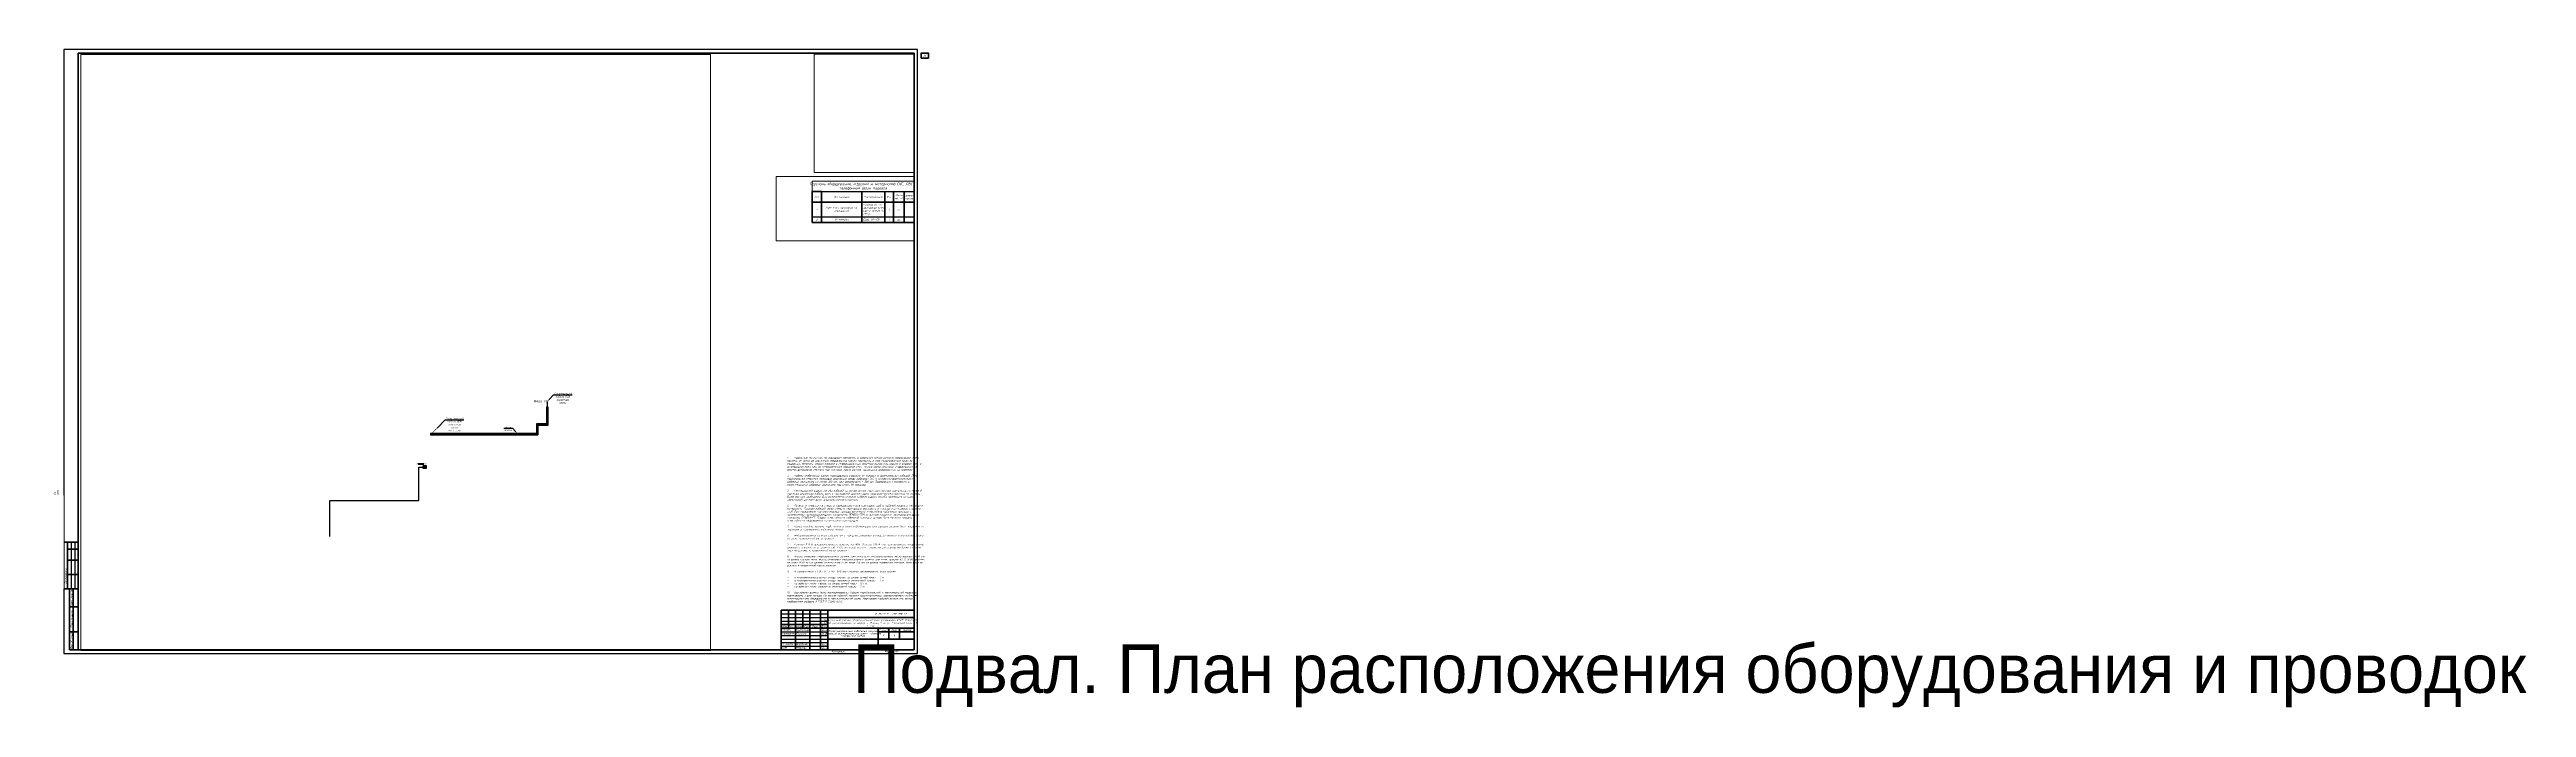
# Paper-space layout '04 План расположения оборудования и кабельных трасс в подвале.' of a CAD drawing. Extents: x -20 to 3430, y -75 to 841.
# The model-space entities are those that its viewports show. They can reach past a viewport. Long polylines and large blocks are cut down to what shows.
import ezdxf
from ezdxf import colors
from ezdxf.entities.mleader import LeaderData, LeaderLine
from ezdxf.enums import TextEntityAlignment as Align
from ezdxf.math import Vec2, Vec3

# ---------------------------------------------------------------- set-up
doc = ezdxf.new("R2018")
doc.units = 0
doc.header["$LTSCALE"] = 100
doc.set_wipeout_variables(frame=1)
doc.layers.get('Defpoints').update_dxf_attribs({"color": 42})
for name, color, linetype, lineweight in [('13_АПС_кабели', 1, 'Continuous', 30), ('АП_АСУ_ОсновнаяТолстая', 7, 'Continuous', 30), ('СС_СКК_Лоток', 170, 'Continuous', 30), ('СС_СКС_Кабель', 6, 'Continuous', 30), ('СС_СКС_Оборудование', 6, 'Continuous', 30), ('СС_Схема', 7, 'Continuous', 30)]:
    doc.layers.add(name, color=color, linetype=linetype, lineweight=lineweight)
doc.styles.add('1ISOCPEUR', font='isocpeui.ttf', dxfattribs={"height": 250})
doc.styles.add('ISOCPEUR', font='isocpeui.ttf', dxfattribs={"height": 2.5})
doc.styles.get("Standard").update_dxf_attribs({"font": 'arial.ttf'})

# ---------------------------------------------------------------- blocks, each defined once
blk = doc.blocks.new('*U266')
at = {"linetype": 'Continuous', "lineweight": 25}
for p, q in [((1189, 841), (0, 841)), ((0, 841), (0, 0)), ((1189, 0), (1189, 841)), ((10, 155), (10, 90)), ((15, 155), (15, 90)), ((999, 55), (1064, 55)), ((999, 50), (1064, 50)), ((999, 45), (1064, 45)), ((0, 0), (1189, 0)), ((999, 30), (1064, 30)), ((999, 25), (1064, 25)), ((999, 20), (1064, 20)), ((999, 15), (1064, 15)), ((999, 10), (1064, 10))]:
    blk.add_line(p, q, dxfattribs=at)
at = {"linetype": 'Continuous', "lineweight": 60}
for p, q in [((1184, 836), (20, 836)), ((20, 836), (20, 5)), ((1184, 5), (1184, 836)), ((20, 155), (0, 155)), ((5, 155), (5, 90)), ((20, 145), (5, 145)), ((20, 130), (5, 130)), ((20, 110), (5, 110)), ((20, 90), (0, 90)), ((8, 90), (8, 5)), ((13, 90), (13, 5)), ((8, 65), (20, 65)), ((999, 60), (1184, 60)), ((999, 5), (999, 60)), ((999, 40), (1064, 40)), ((999, 35), (1184, 35)), ((1009, 60), (1009, 35)), ((1019, 60), (1019, 5)), ((1029, 60), (1029, 35)), ((1039, 60), (1039, 5)), ((1054, 60), (1054, 5)), ((1064, 5), (1064, 60)), ((1064, 50), (1184, 50)), ((1134, 35), (1134, 5)), ((1149, 35), (1149, 20)), ((1164, 35), (1164, 20)), ((1184, 5), (1184, 60)), ((8, 30), (20, 30)), ((8, 5), (20, 5)), ((20, 5), (1184, 5)), ((1064, 20), (1184, 20)), ((1134, 30), (1184, 30))]:
    blk.add_line(p, q, dxfattribs=at)
at = {"linetype": 'Continuous', "lineweight": 40}
blk.add_line((1134, 5), (1134, 35), dxfattribs=at)
at = {"lineweight": 60}
blk.add_lwpolyline([(1194, 829), (1204, 829), (1204, 836), (1194, 836)], close=True, dxfattribs=at)
at = {"linetype": 'Continuous', "rotation": 90, "style": '1ISOCPEUR'}
for s, insert, char_height, width, attachment_point in [('20_Главный_специалист_ВК', (-12.5, 176), 2.5, 19, 4), ('01.26', (-12.5, 215), 2.5, 10, 5), ('21_Главный_специалист_ЭОМ', (-7.5, 176), 2.5, 19, 4), ('01.26', (-7.5, 215), 2.5, 10, 5), ('01.26', (-2.5, 215), 2.5, 10, 5), ('Согласовано', (-17.5, 172.5), 3, 35, 5), ('Гл. спец ВК', (-12.5, 156), 2.5, 19, 4), ('01.26', (-12.5, 150), 2.5, 10, 5), ('Гл. спец ЭОМ', (-7.5, 156), 2.5, 19, 4), ('19_Главный_конструктор', (-7.5, 111), 2.5, 19, 4), ('01.26', (-7.5, 150), 2.5, 10, 5), ('18_Главный_специалист_ОВ', (-2.5, 111), 2.5, 19, 4), ('01.26', (-2.5, 150), 2.5, 10, 5), ('17_ГАП', (-12.5, 111), 2.5, 19, 4), ('Гл. констр. ', (-7.5, 91), 2.5, 19, 4), ('Гл. спец ОВ', (-2.5, 91), 2.5, 19, 4), ('Согласовано', (2.5, 107.5), 2.5, 35, 5), ('ГАП', (-12.5, 91), 2.5, 19, 4), ('Взам. инв. №', (10.5, 77.5), 2.5, 25, 5), ('Подп. и дата', (10.5, 47.5), 2.5, 35, 5), ('Инв. № подл.', (10.5, 17.5), 2.5, 25, 5)]:
    blk.add_mtext(s, dxfattribs=dict(at, insert=insert, char_height=char_height, width=width, attachment_point=attachment_point))
at = {"char_height": 2.5, "attachment_point": 5, "style": '1ISOCPEUR'}
for s, insert, width in [('Изм.', (1004, 37.5), 10), ('Кол.уч', (1014, 37.5), 10), ('Лист', (1024, 37.5), 10), ('№док', (1034, 37.5), 10), ('Подп.', (1046.5, 37.5), 15), ('Дата', (1059, 37.5), 10), ('Стадия', (1141.5, 32.5), 15), ('Лист', (1156.5, 32.5), 15), ('Листов', (1174, 32.5), 20)]:
    blk.add_mtext(s, dxfattribs=dict(at, insert=insert, width=width))
at = {"linetype": 'Continuous', "char_height": 2.5, "style": '1ISOCPEUR'}
for s, insert, width, attachment_point in [('Капитальный ремонт общеобразовательного учреждения (ГБОУ «Школа № 429»), расположенного по адресу: г. Москва, 5-ая ул. Соколиной Горы д.14 1 этап', (1124, 42.5), 120, 5), ('16-25//Г-Р – СКС-ЛВС.ТФ', (1174, 55), 110, 6), ('Разраб.', (1000, 32.5), 19, 4), ('Проверил', (1000, 27.5), 19, 4), ('Н. контр.', (1000, 12.5), 19, 4), ('ГИП', (1000, 7.5), 19, 4), ('Силантьев', (1020, 32.5), 19, 4), ('Поляков', (1020, 27.5), 19, 4), ('Воробьев', (1020, 12.5), 19, 4), ('Маркова', (1020, 7.5), 19, 4), ('06.26', (1055.3, 32.5), 10, 4), ('06.26', (1055.3, 27.5), 10, 4), ('06.26', (1055.3, 12.5), 10, 4), ('06.26', (1055.3, 7.4), 10, 4), ('Копировал', (1078.5, 2.5), 25, 5), ('Р', (1141.5, 25), 15, 5), ('Формат', (1149.5, 2.5), 16, 5)]:
    blk.add_mtext(s, dxfattribs=dict(at, insert=insert, width=width, attachment_point=attachment_point))
at = {"linetype": 'Continuous', "insert": (1099, 27.5), "char_height": 2.5, "width": 70, "attachment_point": 5, "line_spacing_factor": 0.8, "style": '1ISOCPEUR'}
blk.add_mtext('«Структурированные кабельные системы. Локально-вычислительные сети», «Система телефонной связи»', dxfattribs=at)
at = {"style": '1ISOCPEUR'}
for tag, p in [('Сквозная_нумерация', (1199, 832.5)), ('Форма3_номер_листа', (1156.5, 25)), ('Форма3_количество_листов', (1174, 25))]:
    blk.add_attdef(tag, text='', height=2.5, dxfattribs=at).set_placement(p, align=Align.MIDDLE_CENTER)
blk.add_attdef('Форма3_дополнительный_шифр', text='', height=2.5, dxfattribs=at).set_placement((1174, 55), align=Align.MIDDLE_LEFT)
at = {"lineweight": 30, "flags": 104}
blk.add_attdef('Форма3_наименование_чертежа', text='', height=2.5, dxfattribs=at).set_placement((1099, 12.5), align=Align.MIDDLE_CENTER)
at = {"style": '1ISOCPEUR', "flags": 8}
blk.add_attdef('Формат', (1157.5, 1.5), '', height=2.5, dxfattribs=at)
blk.add_wipeout([(-20, 220), (-0.5, 220), (-0.5, 90), (-20, 90)])
blk = doc.blocks.new('*U65')
blk.add_hatch(color=256).paths.add_polyline_path([(-0.7, -0.7, 1), (0.7, 0.7, 1)])
at = {"const_width": 0.5}
blk.add_lwpolyline([(0.5, 0.5), (6.4, 6.4)], dxfattribs=at)
blk.add_lwpolyline([(8.5, 8.5, 0, 1.5, 0), (6.4, 6.4, 2, 2, 0)], format="xyseb")
blk = doc.blocks.new('подвал лоток')
at = {"layer": 'СС_СКК_Лоток'}
for p, q in [((208754, -99849), (207340, -99849)), ((207340, -99849), (207340, -101189)), ((207600, -100049), (207600, -99849)), ((208694, -99849), (208694, -100049)), ((208754, -97471), (208754, -99849)), ((208754, -97471), (208954, -97471)), ((208754, -99788), (208954, -99788)), ((208954, -97471), (208954, -100049)), ((207340, -101189), (192570, -101189)), ((192570, -101189), (192570, -101389)), ((192570, -101389), (207540, -101389)), ((207540, -100121), (207340, -100121)), ((207540, -100049), (207540, -101389)), ((208954, -100049), (207540, -100049))]:
    blk.add_line(p, q, dxfattribs=at)
blk = doc.blocks.new('_None')
blk = doc.blocks.new('панель приема видеодомофона')
blk.add_wipeout([(0, 10), (7, 10), (7, 0), (0, 0)])
at = {"true_color": 0xffffff, "transparency": 33554687}
h = blk.add_hatch(color=7, dxfattribs=at)
h.dxf.hatch_style = 1
h.paths.add_polyline_path([(7, 10), (3.5, 10), (0, 10), (0, 5), (0, 0), (3.5, 0), (7, 0), (7, 5)])
h.paths.add_polyline_path([(3.1, 8.8), (3.1, 1.7), (0.8, 1.7), (0.8, 8.8)], flags=16)
h.paths.add_polyline_path([(3.6, 8.8), (6.6, 8.8), (6.6, 5.6), (3.6, 5.6)], flags=16)
h.paths.add_polyline_path([(4.5, 4.2, -1), (4, 4.2, -1)], flags=16)
h.paths.add_polyline_path([(5.4, 4.2, -1), (4.9, 4.2, -1)], flags=16)
h.paths.add_polyline_path([(6.4, 4.2, -1), (5.8, 4.2, -1)], flags=16)
h.paths.add_polyline_path([(4.5, 3.2, -1), (4, 3.2, -1)], flags=16)
h.paths.add_polyline_path([(5.4, 3.2, -1), (4.9, 3.2, -1)], flags=16)
h.paths.add_polyline_path([(6.4, 3.2, -1), (5.8, 3.2, -1)], flags=16)
h.paths.add_polyline_path([(4.5, 2.2, -1), (4, 2.2, -1)], flags=16)
h.paths.add_polyline_path([(5.4, 2.2, -1), (4.9, 2.2, -1)], flags=16)
h.paths.add_polyline_path([(6.4, 2.2, -1), (5.8, 2.2, -1)], flags=16)
h = blk.add_hatch(color=7, dxfattribs=at)
h.dxf.hatch_style = 1
h.paths.add_polyline_path([(3.1, 8.8), (0.8, 8.8), (0.8, 1.7), (3.1, 1.7)])
h.paths.add_polyline_path([(6.6, 8.8), (3.6, 8.8), (3.6, 5.6), (6.6, 5.6)])
h = blk.add_hatch(color=0)
h.dxf.hatch_style = 1
h.paths.add_polyline_path([(4, 4.2, 1), (4.5, 4.2, 1)])
h = blk.add_hatch(color=0)
h.dxf.hatch_style = 1
h.paths.add_polyline_path([(4, 3.2, 1), (4.5, 3.2, 1)])
h = blk.add_hatch(color=0)
h.dxf.hatch_style = 1
h.paths.add_polyline_path([(4, 2.2, 1), (4.5, 2.2, 1)])
h = blk.add_hatch(color=0)
h.dxf.hatch_style = 1
h.paths.add_polyline_path([(4.9, 4.2, 1), (5.4, 4.2, 1)])
h = blk.add_hatch(color=0)
h.dxf.hatch_style = 1
h.paths.add_polyline_path([(4.9, 3.2, 1), (5.4, 3.2, 1)])
h = blk.add_hatch(color=0)
h.dxf.hatch_style = 1
h.paths.add_polyline_path([(4.9, 2.2, 1), (5.4, 2.2, 1)])
h = blk.add_hatch(color=0)
h.dxf.hatch_style = 1
h.paths.add_polyline_path([(5.8, 4.2, 1), (6.4, 4.2, 1)])
h = blk.add_hatch(color=0)
h.dxf.hatch_style = 1
h.paths.add_polyline_path([(5.8, 3.2, 1), (6.4, 3.2, 1)])
h = blk.add_hatch(color=0)
h.dxf.hatch_style = 1
h.paths.add_polyline_path([(5.8, 2.2, 1), (6.4, 2.2, 1)])
at = {"color": 0, "lineweight": 30}
blk.add_lwpolyline([(0, 0), (3.5, 0), (7, 0), (7, 5), (7, 10), (3.5, 10), (0, 10), (0, 5)], close=True, dxfattribs=at)
at = {"color": 0}
for points in [[(0.8, 1.7), (3.1, 1.7), (3.1, 8.8), (0.8, 8.8)], [(3.6, 8.8), (6.6, 8.8), (6.6, 5.6), (3.6, 5.6)]]:
    blk.add_lwpolyline(points, close=True, dxfattribs=at)
for centre in [(4.3, 4.2), (4.3, 3.2), (4.3, 2.2), (5.2, 4.2), (5.2, 3.2), (5.2, 2.2), (6.1, 4.2), (6.1, 3.2), (6.1, 2.2)]:
    blk.add_circle(centre, 0.266, dxfattribs=at)
blk = doc.blocks.new('*T267')
at = {"color": 0, "lineweight": 50, "transparency": 16777216}
for p, q in [((0, -1438), (1300, -1438)), ((0, -1438), (0, -5763)), ((0, -2938), (14195, -2938)), ((1300, -1438), (1300, -5763)), ((6919, -1438), (6919, -5763)), ((10139, -1438), (10139, -5763)), ((11339, -1438), (11339, -5763)), ((12839, -1438), (12839, -5763)), ((14195, -1438), (14195, -5763)), ((0, -5763), (14195, -5763))]:
    blk.add_line(p, q, dxfattribs=at)
at = {"color": 0, "linetype": 'ByBlock', "lineweight": -2, "transparency": 16777216}
blk.add_line((1300, -1438), (14195, -1438), dxfattribs=at)
at = {"color": 0, "lineweight": -2, "transparency": 16777216}
blk.add_line((0, -4963), (14195, -4963), dxfattribs=at)
at = {"layer": 'Defpoints', "color": 8, "linetype": 'ByBlock', "lineweight": 0, "transparency": 16777216}
for p, q in [((0, 0), (14195, 0)), ((0, 0), (0, -1438)), ((14195, 0), (14195, -1438))]:
    blk.add_line(p, q, dxfattribs=at)
at = {"color": 0, "transparency": 16777216, "style": '1ISOCPEUR'}
for s, insert, char_height, width, attachment_point in [('Поз.', (650, -2188), 250, 900, 5), ('Перечень оборудования, изделий и материалов СКС, ЛВС и телефонной связи подвала', (7097, -719), 350, 13794.54, 5), ('Обозначение', (4110, -2188), 250, 5219.44, 5), ('{\\fISOCPEUR|b0|i1|c204|p34;Розетка RJ-45 одинарная Brite кат.5E белый (в стену)}', (7119, -3951), 250, 2819.56, 4), ('Наименование', (8529, -2188), 250, 2819.56, 5), ('Кол.', (10739, -2188), 250, 800, 5), ('Масса ед., кг', (12089, -2188), 250, 1100, 5), ('Приме- чание', (13517, -2188), 250, 955.55, 5), ('2', (650, -5363), 250, 900, 5), ('1', (650, -3951), 250, 900, 5), ('Порт RJ45, категория 5e, одинарный', (4110, -3951), 250, 5219.44, 5), ('IP-телефон ', (4110, -5363), 250, 5219.44, 5), ('{\\fISOCPEUR|b0|i1|c204|p34;Eltex VP-15P}', (7119, -5363), 250, 2819.56, 4), ('1', (10739, -3951), 250, 800, 5), ('1', (10739, -5363), 250, 800, 5), ('шт.', (12089, -3951), 250, 1100, 5), ('шт.', (12089, -5363), 250, 1100, 5)]:
    blk.add_mtext(s, dxfattribs=dict(at, insert=insert, char_height=char_height, width=width, attachment_point=attachment_point))

msp = doc.modelspace()

# ---------------------------------------------------------------- linework, layer by layer
at = {"layer": 'СС_СКК_Лоток'}
for p, q in [((207302.3, -101188.8), (207302.3, -101388.8)), ((207340.4, -101148), (207540.4, -101148))]:
    msp.add_line(p, q, dxfattribs=at)
at = {"layer": 'СС_СКС_Кабель', "color": 6, "ltscale": 100}
msp.add_lwpolyline([(178567.8, -115520.7), (178567.8, -110520.7), (190977, -110520.7), (190977, -105854.5), (191996.9, -105854.5)], dxfattribs=at)
at = {"layer": 'СС_Схема', "color": 116, "true_color": 0x136734}
msp.add_lwpolyline([(208853.8, -96739.6), (208853.8, -99948.5), (207440.4, -99948.5), (207440.4, -101288.8), (192626.6, -101288.8)], dxfattribs=at)

# ---------------------------------------------------------------- block references
for name, p in [('подвал лоток', (0, 0)), ('*T267', (158133.2, -141251.3))]:
    msp.add_blockref(name, p)
at = {"layer": 'СС_СКК_Лоток', "color": 7, "xscale": 100, "yscale": 100, "zscale": 100}
msp.add_blockref('*U65', (192656.3, -101288.8), dxfattribs=at)

# ---------------------------------------------------------------- texts
at = {"layer": 'СС_СКС_Кабель', "color": 7, "insert": (206442.8, -96509.7), "char_height": 350, "attachment_point": 1, "style": '1ISOCPEUR'}
msp.add_mtext_dynamic_manual_height_columns('\\pxqc;Ввод СС', width=2909.521, gutter_width=1250, heights=[0], dxfattribs=at)

# ---------------------------------------------------------------- leaders
at = {"layer": 'СС_СКК_Лоток', "color": 7, "lineweight": 0}
ml = msp.add_multileader_mtext('Standard', dxfattribs=at)
ml.set_content('Существующий \\Pкабель ВОК оператора связи', color=7, style='1ISOCPEUR')
ml.set_leader_properties()
ml.build(insert=Vec2(0, 0))
ml.multileader.update_dxf_attribs({"text_left_attachment_type": 6, "text_right_attachment_type": 6, "dogleg_length": 100, "arrow_head_size": 400})
ctx = ml.context
ctx.base_point, ctx.char_height, ctx.arrow_head_size, ctx.landing_gap_size, ctx.plane_origin = Vec3(209828.1, -95816), 250, 400, 0, Vec3(216652.8, -97778.2)
ctx.left_attachment, ctx.right_attachment, ctx.text_align_type = 6, 6, 1
notes = []
notes.append((ctx, [(1, (1, 1, 0), (209728.1, -95816), (1, 0), 100, [(0, [(208853.8, -96739.6)], 0, [])])]))
ctx.mtext.insert, ctx.mtext.width, ctx.mtext.alignment, ctx.mtext.flow_direction = Vec3(211013.4, -95516), 2467.274, 2, 5
ml = msp.add_multileader_mtext('Standard', dxfattribs=at)
ml.set_content('Существующий \\Pкабель ВОК оператора связи\\Pна 1 этаж', color=7, style='1ISOCPEUR')
ml.set_leader_properties()
ml.set_arrow_properties(name='NONE')
ml.build(insert=Vec2(0, 0))
ml.multileader.update_dxf_attribs({"text_left_attachment_type": 6, "text_right_attachment_type": 6, "dogleg_length": 100, "arrow_head_size": 400})
ctx = ml.context
ctx.base_point, ctx.char_height, ctx.arrow_head_size, ctx.landing_gap_size, ctx.plane_origin = Vec3(194738.6, -99282.3), 250, 400, 0, Vec3(203190, -100591.4)
ctx.left_attachment, ctx.right_attachment, ctx.text_align_type = 6, 6, 1
notes.append((ctx, [(1, (1, 1, 0), (194638.6, -99282.3), (1, 0), 100, [(0, [(193506.3, -100438.8)], 0, [])])]))
ctx.mtext.insert, ctx.mtext.width, ctx.mtext.alignment, ctx.mtext.flow_direction = Vec3(195923.8, -98982.3), 2467.274, 2, 5
ml = msp.add_multileader_mtext('Standard', dxfattribs=at)
ml.set_content('Лоток\\P200х50', color=7, style='1ISOCPEUR')
ml.set_leader_properties()
ml.build(insert=Vec2(0, 0))
ml.multileader.update_dxf_attribs({"text_left_attachment_type": 6, "text_right_attachment_type": 6, "dogleg_length": 100, "arrow_head_size": 400})
ctx = ml.context
ctx.base_point, ctx.char_height, ctx.arrow_head_size, ctx.landing_gap_size, ctx.plane_origin = Vec3(202830, -100481.3), 250, 400, 0, Vec3(208501.2, -102443.5)
ctx.left_attachment, ctx.right_attachment, ctx.text_align_type = 6, 6, 1
notes.append((ctx, [(0, (1, 1, 0), (204039.1, -100481.3), (-1, 0), 100, [(0, [(204679.9, -101188.8)], 0, [])])]))
ctx.mtext.insert, ctx.mtext.width, ctx.mtext.alignment, ctx.mtext.flow_direction = Vec3(203384.5, -100181.3), 2467.274, 2, 5
for ctx, leaders in notes:
    for number, flags, end, landing, length, lines in leaders:
        leader = LeaderData()
        leader.index, (leader.has_last_leader_line, leader.has_dogleg_vector, leader.attachment_direction) = number, flags
        leader.last_leader_point, leader.dogleg_vector, leader.dogleg_length = Vec3(end), Vec3(landing), length
        for number, points, colour, breaks in lines:
            line = LeaderLine()
            line.index, line.vertices, line.color, line.breaks = number, Vec3.list(points), colors.encode_raw_color(colour), breaks
            leader.lines.append(line)
        ctx.leaders.append(leader)

# ---------------------------------------------------------------- next in the draw order: block references
at = {"layer": 'АП_АСУ_ОсновнаяТолстая', "xscale": 50.00000000000039, "yscale": 50.00000000000039, "zscale": 50.00000000000039, "rotation": 269.9999999999867}
msp.add_blockref('панель приема видеодомофона', (191522.2, -105675.9, 0.1), dxfattribs=at)

# ---------------------------------------------------------------- next in the draw order: texts
at = {"layer": 'СС_СКС_Оборудование', "color": 18, "true_color": 0x000000, "insert": (191290.4, -105439.1, 0.1), "char_height": 250, "attachment_point": 5, "style": 'ISOCPEUR', "bg_fill": 1, "box_fill_scale": 1, "bg_fill_color": 7, "bg_fill_true_color": 16777215, "bg_fill_transparency": 0}
msp.add_mtext_dynamic_manual_height_columns('ТФ1.1.3.3', width=835.439, gutter_width=1250, heights=[0], dxfattribs=at)

psp = doc.layouts.new('04 План расположения оборудования и кабельных трасс в подвале.')

# ---------------------------------------------------------------- viewports
at = {"layer": 'Defpoints', "color": 2}
psp.add_viewport(center=(462.1, 419.1), size=(876.7, 830.369), view_center_point=(187741.6, -89897.5), view_height=83036.91, dxfattribs=at)

# ---------------------------------------------------------------- next in the draw order: block references
ref = psp.add_blockref('*U266', (0, 0))
ref.add_attrib('Формат', 'А0', (1157.5, 1.5), dxfattribs={"height": 2.5, "style": '1ISOCPEUR'})
ref.add_attrib('Форма3_номер_листа', '8', dxfattribs={"height": 2.5, "style": '1ISOCPEUR'}).set_placement((1156.5, 25), align=Align.MIDDLE_CENTER)
lines = psp.add_mtext('Подвал. План расположения оборудования и проводок', dxfattribs={"insert": (1099, 12.5), "char_height": 67.463, "attachment_point": 1})
ref.add_attrib('Форма3_наименование_чертежа', '', (1099, 12.5), dxfattribs={"flags": 104}).embed_mtext(lines)
ref.add_attrib('Сквозная_нумерация', '26', dxfattribs={"height": 2.5, "style": '1ISOCPEUR'}).set_placement((1199, 832.5), align=Align.MIDDLE_CENTER)

# ---------------------------------------------------------------- next in the draw order: texts
at = {"layer": '13_АПС_кабели', "color": 0, "insert": (1007.2, 273.7), "char_height": 2.5, "attachment_point": 1, "style": '1ISOCPEUR'}
psp.add_mtext_dynamic_manual_height_columns('1.^IКабельные линии СКС по коридорам проложить в кабельных лотках согласно графической части проекта. От лотка до оконечного оборудования кабели проложить в ПВХ гофрированной трубе за подвесным потолком. Опуски кабелей к информационным розеткам выполнить скрыто в штробах стен, в конструкциях пола или за гипсокартонной обшивкой стен. Точные места установки информационных розеток допускается уточнять при монтаже, кроме случаев, однозначно определенных на чертежах.\\P\\P2.^IКабели слаботочных систем прокладывать отдельно от силовых и осветительных кабелей. При параллельной открытой прокладке расстояние между кабелями СКС и силовыми/осветительными кабелями принимать не менее 200 мм, при возможности - 300 мм. Пересечения с силовыми и осветительными кабелями выполнять под углом 90 градусов.\\P\\P3.^IМинимальный радиус изгиба кабелей на основе витой пары при монтаже принимать не менее 8 наружных диаметров кабеля, если в технической документации предприятия-изготовителя не указаны более жесткие требования. Для волоконно-оптических кабелей радиус изгиба принимать согласно технической документации предприятия-изготовителя.\\P\\P4.^IПроемы и отверстия в стенах и перекрытиях после прокладки труб и кабелей заделать негорючим материалом. Проходы кабелей через стены и перегородки выполнять в гильзах или отрезках стальных труб. При пересечении противопожарных преград выполнить огнестойкие кабельные проходки с применением терморасширяющихся материалов ОГНЕЗА-ТРМ и противопожарного терморасширяющегося герметика ОГНЕЗА-ГТ. Предел огнестойкости кабельной проходки должен быть не ниже предела огнестойкости пересекаемой строительной конструкции.\\P\\P5.^IКонцы коробов, крышек, труб, лотков и иных кабеленесущих конструкций должны быть защищены от заусенцев и повреждения кабельных линий.\\P\\P6.^IИнформационные розетки рабочих мест, предусматриваемые в полу, установить в напольных лючках согласно графической части проекта.\\P\\P7.^IРозетки 220 В предусматриваются комплектом ЭОМ. Розетки 220 В для подключаемого оборудования размещать поблизости от розеток СКС RJ45, на одной высоте с ними, на расстоянии не более 1 м, если иное не указано в графической части проекта.\\P\\P8.^IВысоту установки информационных розеток для школьного информационного табло принять 2000 мм от уровня чистого пола. Высоту установки информационных розеток для точек доступа Wi-Fi МЭШ принять не ниже 2450 мм от уровня чистого пола и не ниже 150 мм от уровня подвесного потолка, если иное не указано в графической части проекта.\\P\\P9.^IВ соответствии с ГОСТ Р 53246-2008 при монтаже предусмотреть запас кабеля:\\P\\P*^Iв телекоммуникационном шкафу: кабель на основе витой пары - 3 м;\\P*^Iв телекоммуникационном шкафу: волоконно-оптический кабель - 3 м;\\P*^Iна рабочем месте: кабель на основе витой пары - 0,5 м;\\P*^Iна рабочем месте: волоконно-оптический кабель - 1 м.\\P\\P10.^IВсе кабели должны быть промаркированы. Кабели горизонтальной и магистральной подсистем маркировать с двух концов. На концах кабелей нанести идентификаторы, соответствующие позициям коммутационного оборудования и принципиальной схеме. Маркировку кабелей выполнить согласно требованиям раздела 9 ГОСТ Р 53246-2008.', width=173.32, gutter_width=1250, heights=[0], dxfattribs=at)

# ---------------------------------------------------------------- next in the draw order: viewports
at = {"layer": 'Defpoints', "color": 2}
for center, size, view_center_point, view_height, status in [((1114.5, 752), (138.9, 164.71), (244985.7, -56799.6), 16471.15, 3), ((1088, 619.4), (192.1, 89.501), (162725.2, -145074.8), 8950.122, 4)]:
    psp.add_viewport(center=center, size=size, view_center_point=view_center_point, view_height=view_height, status=status, dxfattribs=at)

doc.saveas('drawing.dxf')
